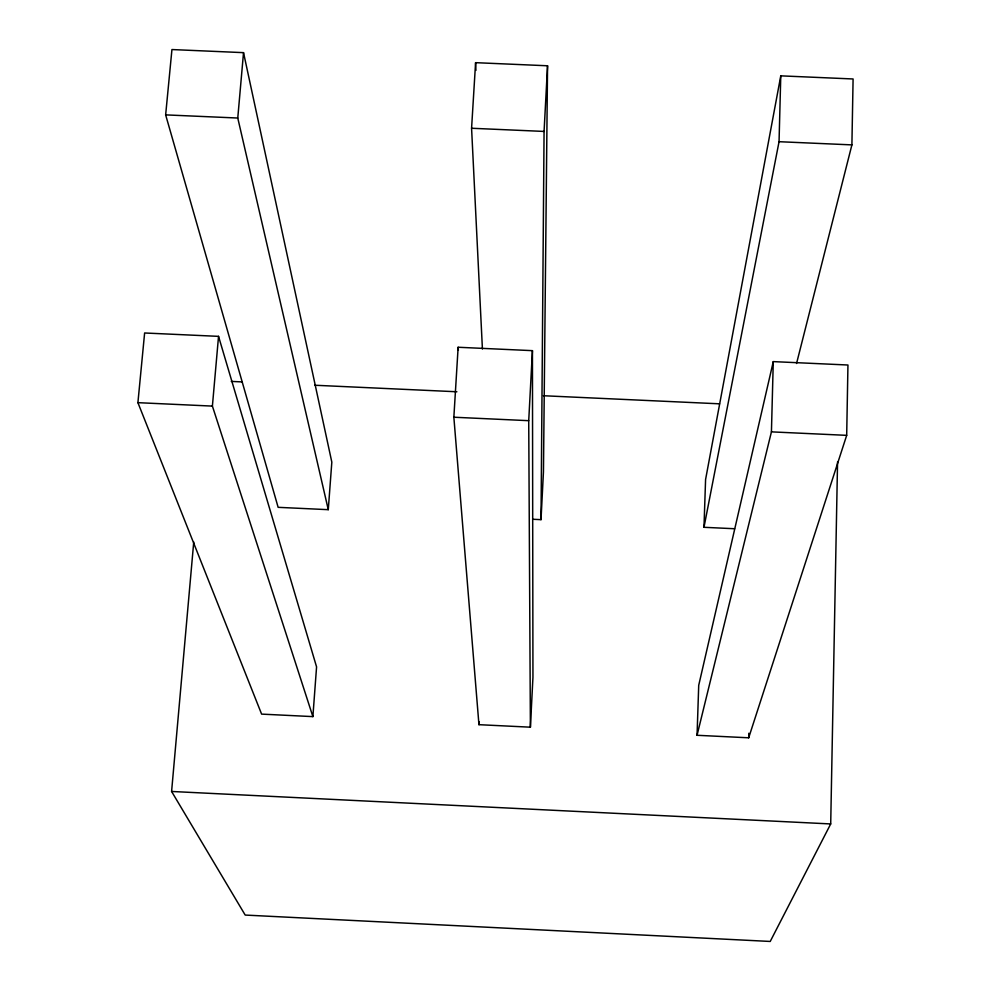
<?xml version="1.0" encoding="UTF-8"?>
<svg xmlns="http://www.w3.org/2000/svg" width="991" height="991" viewBox="0 0 991 991"><rect width="100%" height="100%" fill="white"/><g stroke="black" fill="none" stroke-linecap="round" stroke-linejoin="round"><path stroke-width="1.49" d="M533.381 519.296L541.012 519.656L544.071 131.431L547.552 65.778L475.593 62.668L471.58 128.26L482.419 349.018M547.552 65.778L543.452 471.964L541.012 519.656M846.686 435.346L847.949 365.01L773.277 361.616L698.717 685.314L697.057 735.285L748.688 737.8L846.686 435.346L771.432 431.865L697.057 735.285M796.553 363.486L851.901 144.884L853.09 78.97L780.772 75.849L705.58 479.508L703.982 527.299L734.591 528.736M193.74 542.015L171.592 791.462L245.198 915.065L770.218 941.45L830.706 823.942L837.556 461.88M771.432 431.865L773.277 361.616M703.982 527.299L779.05 141.701L780.772 75.849M748.688 737.8L748.812 733.253M530.396 727.183L532.947 677.324L532.44 350.653L458.139 347.259L453.853 417.223L478.95 724.681L530.396 727.183L528.723 420.68L532.44 350.653M478.95 724.681L479.111 721.659M312.883 716.617L316.575 666.893L218.54 336.358L144.624 332.988L137.91 402.668L261.612 714.115L312.883 716.617L212.396 406.099L218.54 336.358M328.281 509.671L331.824 462.128L243.526 52.647L171.939 49.55L165.646 114.882L278.137 507.33L328.281 509.671L237.766 118.028L243.526 52.647M165.646 114.882L237.766 118.028M471.58 128.26L544.071 131.431M779.05 141.701L851.901 144.884M231.275 381.411L242.101 381.907M314.717 385.239L456.876 391.767M543.415 395.731L719.565 403.82M137.91 402.668L212.396 406.099M453.853 417.223L528.723 420.68M171.592 791.462L830.706 823.942M458.139 347.259L458.362 350.343M475.593 62.668L475.928 70.373"/></g></svg>
